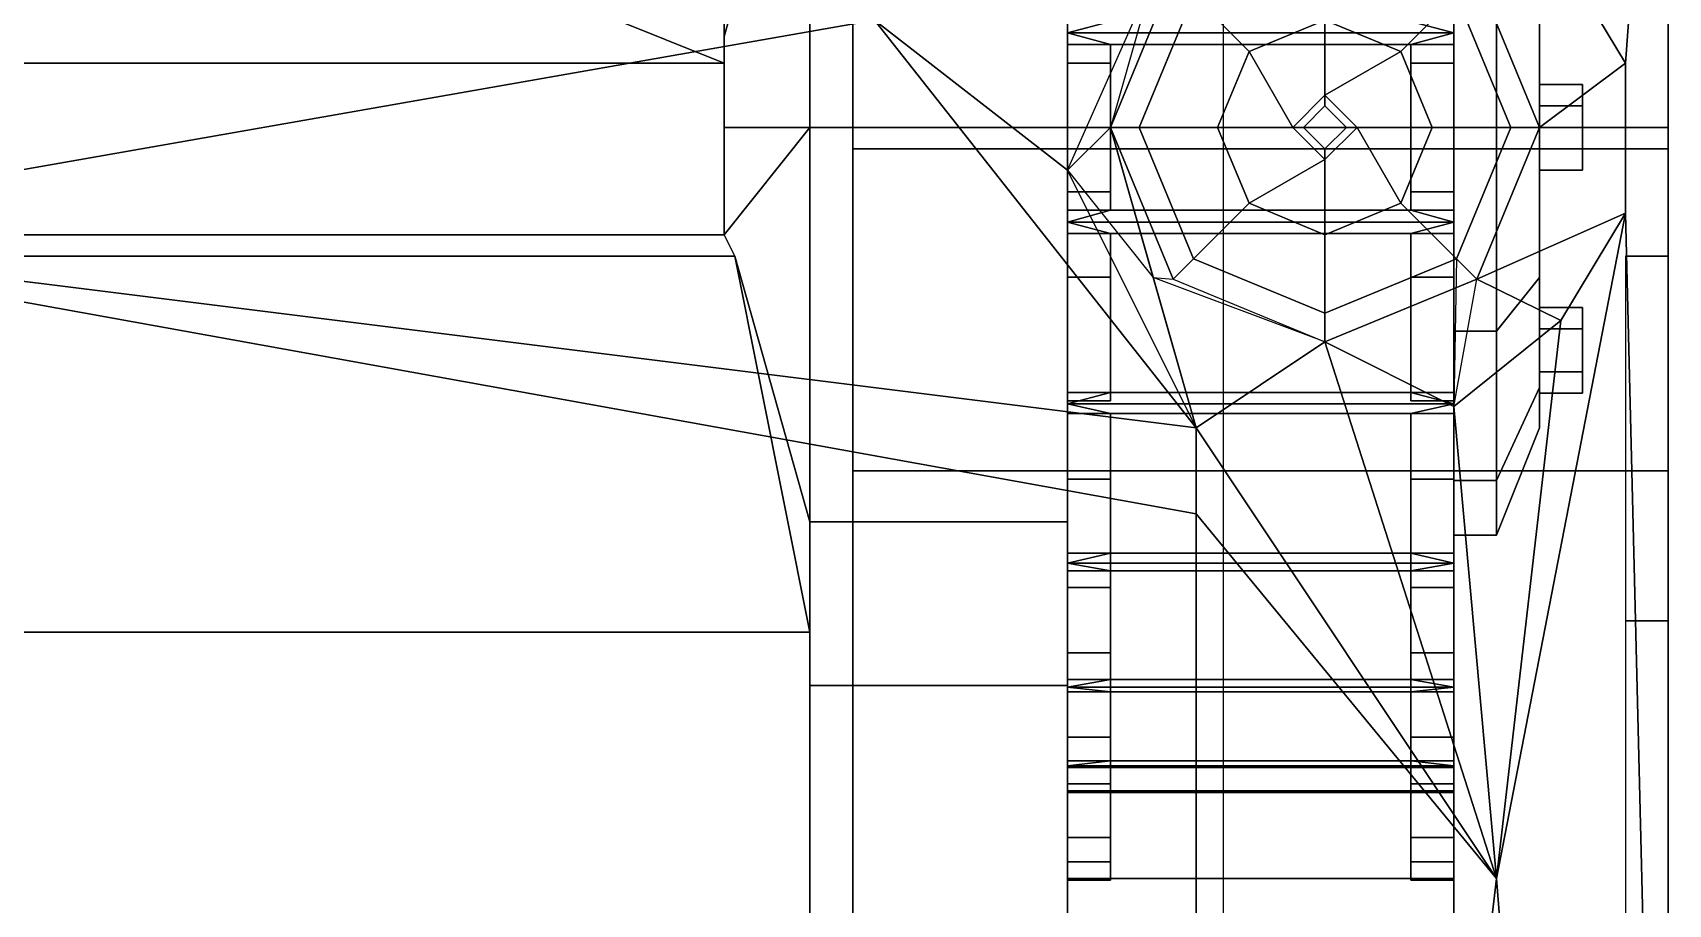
# Model space of a CAD drawing. Header units: millimetres. Extents: x -1.1 to 1.1, y -2.6 to 8.
# Drawn here: x 0.288 to 1.05, y 1.848 to 2.254 of the extents above; entities that cross this region are included whole.
import ezdxf

# ---------------------------------------------------------------- set-up
doc = ezdxf.new("R2010")
doc.units = ezdxf.units.MM
for name, color, linetype in [('_tmp', 4, 'Continuous'), ('fenders', 6, 'Continuous'), ('skirts', 6, 'Continuous'), ('suspension', 5, 'Continuous'), ('tracks', 3, 'Continuous'), ('wheels', 2, 'Continuous')]:
    doc.layers.add(name, color=color, linetype=linetype)

msp = doc.modelspace()

# ---------------------------------------------------------------- linework, layer by layer
for points in [[(0.65, 2.47, 0.47), (0.65, 2.39385, 0.28615), (0.61, 2.25243, 0.42757), (0.61, 2.27, 0.47)], [(0.65, 2.36183, 0.66711), (0.65, 2.44, 0.8), (0.65, 2.44, 0.97), (0.65, 2.21, 0.73)], [(0.65, 2.44, 0.97), (0.65, -2.36, 0.97), (0.65, 2.02615, 0.65385), (0.65, 2.21, 0.73)], [(0.65, 2.39385, 0.28615), (0.65, 2.21, 0.21), (0.61, 2.21, 0.41), (0.61, 2.25243, 0.42757)], [(0.65, 2.21, 0.21), (0.65, 2.39385, 0.28615), (0.77, 2.39385, 0.28615), (0.77, 2.21, 0.21)], [(0.65, 2.39385, 0.65385), (0.65, 2.21, 0.73), (0.77, 2.21, 0.73), (0.77, 2.39385, 0.65385)], [(-0.61, 2.24, 0.46), (0.18, 2.32824, 0.61), (0.39, 2.32824, 0.61), (0.61, 2.24, 0.46)], [(0.61, 2.26003, 0.49406), (0.61, 2.24, 0.46), (0.39, 2.32824, 0.61)], [(0.89, 2.26, 1.33), (0.89, 2.2966, 1.28), (0.82876, 2.27124, 1.28), (0.85464, 2.24536, 1.33)], [(0.92536, 2.24536, 1.33), (0.95124, 2.27124, 1.28), (0.89, 2.2966, 1.28), (0.89, 2.26, 1.33)], [(1, 2.29, 1.11), (0.96071, 2.28071, 1.23), (0.99, 2.21, 1.23), (1.03, 2.24, 1.11)], [(1, 2.29, 0.97), (1, 2.29, 1.11), (1.03, 2.24, 1.11), (1.03, 2.24, 0.97)], [(0.81, 2.28, 1.23), (0.68, 2.26, 1.31), (0.68, 2.26, 1.31), (0.77, 2.19, 1.21)], [(0.82876, 2.27124, 1.28), (0.81929, 2.28071, 1.23), (0.79, 2.21, 1.23), (0.8034, 2.21, 1.28)], [(0.81929, 2.28071, 1.23), (0.81, 2.28, 1.23), (0.81, 2.28, 1.23), (0.79, 2.21, 1.23)], [(0.9766, 2.21, 1.28), (0.99, 2.21, 1.23), (0.96071, 2.28071, 1.23), (0.95124, 2.27124, 1.28)], [(0.61, 2.25243, 0.42757), (0.61, 2.24, 0.46), (0.61, 2.26003, 0.49406), (0.61, 2.27, 0.47)], [(0.85464, 2.24536, 1.33), (0.82876, 2.27124, 1.28), (0.8034, 2.21, 1.28), (0.84, 2.21, 1.33)], [(0.94, 2.21, 1.33), (0.9766, 2.21, 1.28), (0.95124, 2.27124, 1.28), (0.92536, 2.24536, 1.33)], [(-0.68, 2.26, 1.31), (-0.11, 2.16, 1.47), (0.11, 2.16, 1.47), (0.68, 2.26, 1.31)], [(0.68, 2.26, 1.31), (0.11, 2.16, 1.47), (0.11, 2.16, 1.47), (0.83, 2.07, 1.35)], [(0.77, 2.19, 1.21), (0.68, 2.26, 1.31), (0.68, 2.26, 1.31), (0.83, 2.07, 1.35)], [(0.89, 2.22498, 1.34401), (0.89, 2.26, 1.33), (0.85464, 2.24536, 1.33), (0.87502, 2.21, 1.34401)], [(0.89, 2.22498, 1.34401), (0.92536, 2.24536, 1.33), (0.89, 2.26, 1.33), (0.89, 2.22498, 1.34401)], [(0.61, 2.21, 0.41), (0.61, 2.17993, 0.42246), (0.61, 2.24, 0.46), (0.61, 2.25243, 0.42757)], [(0.87502, 2.21, 1.34401), (0.85464, 2.24536, 1.33), (0.84, 2.21, 1.33), (0.87502, 2.21, 1.34401)], [(0.90498, 2.21, 1.34401), (0.94, 2.21, 1.33), (0.92536, 2.24536, 1.33), (0.89, 2.22498, 1.34401)], [(-0.61, 2.16, 0.41), (-0.61, 2.24, 0.46), (0.61, 2.24, 0.46), (0.61, 2.16, 0.41)], [(1.03, 2.24, 1.11), (0.99, 2.21, 1.23), (0.96071, 2.13929, 1.23), (1.03, 2.17, 1.11)], [(1.03, 2.24, 0.97), (1.03, 2.24, 1.11), (1.03, 2.17, 1.11), (1.03, 2.17, 0.97)], [(0.89, 2.22498, 1.34401), (0.87502, 2.21, 1.34401), (0.88, 2.21, 2.34), (0.89, 2.22, 2.34)], [(0.89, 2.22, 2.34), (0.88, 2.21, 2.34), (0.89, 2.2, 2.34), (0.9, 2.21, 2.34)], [(0.90498, 2.21, 1.34401), (0.89, 2.22498, 1.34401), (0.89, 2.22, 2.34), (0.9, 2.21, 2.34)], [(0.65, 2.21, 0.21), (0.61, 2.16, 0.41), (0.61, 2.17993, 0.42246), (0.61, 2.21, 0.41)], [(0.65, 2.21, 0.21), (0.65, 2.02615, 0.28615), (0.61497, 2.15, 0.41), (0.61, 2.16, 0.41)], [(0.65, 2.02615, 0.28615), (0.65, 2.21, 0.21), (0.77, 2.21, 0.21), (0.77, 2.02615, 0.28615)], [(0.65, 2.21, 0.73), (0.65, 2.02615, 0.65385), (0.77, 2.02615, 0.65385), (0.77, 2.21, 0.73)], [(0.79, 2.21, 1.23), (0.77, 2.19, 1.21), (0.77, 2.19, 1.21), (0.81, 2.14, 1.23)], [(0.8034, 2.21, 1.28), (0.79, 2.21, 1.23), (0.81929, 2.13929, 1.23), (0.82876, 2.14876, 1.28)], [(0.79, 2.21, 1.23), (0.79, 2.21, 1.23), (0.81, 2.14, 1.23), (0.81929, 2.13929, 1.23)], [(0.79, 2.21, 1.23), (0.79, 2.21, 1.23), (0.83, 2.07, 1.35), (0.81, 2.14, 1.23)], [(0.84, 2.21, 1.33), (0.8034, 2.21, 1.28), (0.82876, 2.14876, 1.28), (0.85464, 2.17464, 1.33)], [(0.87502, 2.21, 1.34401), (0.84, 2.21, 1.33), (0.85464, 2.17464, 1.33), (0.89, 2.19502, 1.34401)], [(0.87502, 2.21, 1.34401), (0.89, 2.19502, 1.34401), (0.89, 2.2, 2.34), (0.88, 2.21, 2.34)], [(0.89, 2.19502, 1.34401), (0.90498, 2.21, 1.34401), (0.9, 2.21, 2.34), (0.89, 2.2, 2.34)], [(0.89, 2.19502, 1.34401), (0.89, 2.16, 1.33), (0.92536, 2.17464, 1.33), (0.90498, 2.21, 1.34401)], [(0.90498, 2.21, 1.34401), (0.92536, 2.17464, 1.33), (0.94, 2.21, 1.33), (0.90498, 2.21, 1.34401)], [(0.92536, 2.17464, 1.33), (0.95124, 2.14876, 1.28), (0.9766, 2.21, 1.28), (0.94, 2.21, 1.33)], [(0.95124, 2.14876, 1.28), (0.96071, 2.13929, 1.23), (0.99, 2.21, 1.23), (0.9766, 2.21, 1.28)], [(0.89, 2.19502, 1.34401), (0.85464, 2.17464, 1.33), (0.89, 2.16, 1.33), (0.89, 2.19502, 1.34401)], [(0.85464, 2.17464, 1.33), (0.82876, 2.14876, 1.28), (0.89, 2.1234, 1.28), (0.89, 2.16, 1.33)], [(0.89, 2.16, 1.33), (0.89, 2.1234, 1.28), (0.95124, 2.14876, 1.28), (0.92536, 2.17464, 1.33)], [(1.03, 2.17, 1.11), (0.96071, 2.13929, 1.23), (0.96071, 2.13929, 1.23), (1, 2.12, 1.11)], [(1.03, 2.17, 0.97), (1.03, 2.17, 1.11), (1, 2.12, 1.11), (1, 2.12, 0.97)], [(-0.61497, 2.15, 0.41), (-0.61, 2.16, 0.41), (0.61, 2.16, 0.41), (0.61497, 2.15, 0.41)], [(0.11, 2.16, 1.47), (0.11, 0.68, 1.69), (0.83, 0.67, 1.6), (0.83, 2.03, 1.4)], [(0.83, 2.07, 1.35), (0.11, 2.16, 1.47), (0.11, 2.16, 1.47), (0.83, 2.03, 1.4)], [(-0.65, 1.97485, 0.41), (-0.61497, 2.15, 0.41), (0.61497, 2.15, 0.41), (0.65, 1.97485, 0.41)], [(0.61497, 2.15, 0.41), (0.61497, 2.15, 0.41), (0.65, 2.02615, 0.28615), (0.65, 1.97485, 0.41)], [(0.82876, 2.14876, 1.28), (0.81929, 2.13929, 1.23), (0.89, 2.11, 1.23), (0.89, 2.1234, 1.28)], [(0.89, 2.1234, 1.28), (0.89, 2.11, 1.23), (0.96071, 2.13929, 1.23), (0.95124, 2.14876, 1.28)], [(1, 2.12, 1.11), (0.96071, 2.13929, 1.23), (0.95124, 2.14876, 1.28), (0.95, 2.08, 1.11)], [(0.89, 2.11, 1.23), (0.81, 2.14, 1.23), (0.81, 2.14, 1.23), (0.83, 2.07, 1.35)], [(0.89, 2.11, 1.23), (0.95, 2.08, 1.11), (0.95, 2.08, 1.11), (0.96071, 2.13929, 1.23)], [(1, 2.12, 0.97), (1, 2.12, 1.11), (0.95, 2.08, 1.11), (0.95, 2.08, 0.97)], [(0.97, 1.86, 1.11), (0.89, 2.11, 1.23), (0.89, 2.11, 1.23), (0.83, 2.07, 1.35)], [(0.97, 1.86, 1.11), (0.95, 2.08, 1.11), (0.95, 2.08, 1.11), (0.89, 2.11, 1.23)], [(0.95, 2.08, 0.97), (0.95, 2.08, 1.11), (0.97, 1.86, 1.11), (0.97, 1.86, 0.97)], [(0.83, 2.07, 1.35), (0.83, 2.03, 1.4), (0.83, 2.03, 1.4), (0.97, 1.86, 1.11)], [(0.83, 2.03, 1.4), (0.83, 0.67, 1.6), (0.97, 1.86, 1.11), (0.83, 2.03, 1.4)], [(0.65, 1.95, 0.47), (0.65, 2.02615, 0.28615), (0.77, 2.02615, 0.28615), (0.77, 1.95, 0.47)], [(0.65, 2.02615, 0.65385), (0.65, 1.95, 0.47), (0.77, 1.95, 0.47), (0.77, 2.02615, 0.65385)], [(0.65, -2.36, 0.97), (0.65, -2.36, 0.97), (0.65, 1.95, 0.47), (0.65, 2.02615, 0.65385)], [(-0.65, -2.27, 0.41), (-0.65, 1.97485, 0.41), (0.65, 1.97485, 0.41), (0.65, -2.27, 0.41)], [(0.65, -2.27, 0.41), (0.65, 1.97485, 0.41), (0.65, 1.95, 0.47), (0.65, -2.36, 0.97)], [(0.97, 1.86, 1.11), (0.83, 0.67, 1.6), (1.04, 0.97, 1.11), (0.97, 1.86, 1.11)], [(0.97, 1.86, 0.97), (0.97, 1.86, 1.11), (1.04, 0.97, 1.11), (1.04, 0.97, 0.97)]]:
    msp.add_3dface(points)
at = {"layer": '_tmp'}
msp.add_xline((0.84273, 0.65, 1.65485), (0, 1), dxfattribs=at)
at = {"layer": 'fenders'}
for points in [[(1.05, 2.51, 0.97), (1.05, 2.51, 0.97), (1, 2.29, 0.97), (1.03, 2.24, 0.97)], [(1.05, 1.36, 0.97), (1.05, 2.51, 0.97), (1.03, 2.24, 0.97), (1.03, 2.17, 0.97)], [(1.05, 1.36, 0.93), (1.05, 2.48, 0.93), (1.05, 2.51, 0.97), (1.05, 1.36, 0.97)], [(1.05, 1.36, 0.97), (1.03, 2.17, 0.97), (0.97, 1.86, 0.97), (1.00933, 1.36, 0.97)], [(1.03, 2.17, 0.97), (1.03, 2.17, 0.97), (1, 2.12, 0.97), (0.97, 1.86, 0.97)], [(1, 2.12, 0.97), (1, 2.12, 0.97), (0.95, 2.08, 0.97), (0.97, 1.86, 0.97)]]:
    msp.add_3dface(points, dxfattribs=at)
at = {"layer": 'skirts'}
for points in [[(1.05, 2.15, 0.18), (1.03, 2.15, 0.18), (1.03, 2.15, 0.21), (1.05, 2.15, 0.21)], [(1.05, 2.15, 0.21), (1.03, 2.15, 0.21), (1.03, 1.98, 0.43), (1.05, 1.98, 0.43)], [(1.05, 2.15, 0.18), (1.05, 1.98, 0.43), (1.05, 1.83, 0.3), (1.05, 1.86, 0.15)], [(1.05, 2.15, 0.21), (1.05, 1.98, 0.43), (1.05, 1.98, 0.43), (1.05, 2.15, 0.18)], [(1.05, 1.98, 0.43), (1.03, 1.98, 0.43), (1.03, 1.83, 0.43), (1.05, 1.83, 0.43)], [(1.05, 1.83, 0.3), (1.05, 1.98, 0.43), (1.05, 1.83, 0.43), (1.05, 1.83, 0.3)], [(1.05, 1.86, 0.15), (1.05, 1.83, 0.3), (1.05, 1.38, 0.3), (1.05, 1.39, 0.15)]]:
    msp.add_3dface(points, dxfattribs=at)
at = {"layer": 'suspension'}
for points in [[(0.95, 1.79263, 0.35263), (0.95, 1.86, 0.19), (0.77, 1.86, 0.19), (0.77, 1.79263, 0.35263)], [(0.95, 1.86, 0.19), (0.95, 1.86, 0.13), (0.77, 1.86, 0.13), (0.77, 1.86, 0.19)], [(0.77, 1.86, 0.19), (0.77, 1.86, 0.13), (0.77, 1.65414, 0.13), (0.77, 1.6795, 0.1405)], [(0.77, 1.79263, 0.35263), (0.77, 1.86, 0.19), (0.77, 1.6795, 0.1405), (0.77, 1.7, 0.19)], [(0.95, 1.86, 0.13), (0.95, 1.86, 0.19), (0.95, 1.6795, 0.1405), (0.95, 1.65414, 0.13)], [(0.95, 1.7, 0.19), (0.95, 1.6795, 0.1405), (0.95, 1.86, 0.19), (0.95, 1.79263, 0.35263)]]:
    msp.add_3dface(points, dxfattribs=at)
at = {"layer": 'tracks'}
for points in [[(0.67, 2.21, 0.8), (0.67, 2.21, 0.84), (0.67, 2.35, 0.82), (0.67, 2.34, 0.78)], [(0.67, 2.35, 0.82), (0.67, 2.21, 0.84), (1.05, 2.21, 0.84), (1.05, 2.35, 0.82)], [(0.67, 2.35, 0.12), (0.67, 2.21, 0.03), (0.67, 2.2, 0.07), (0.67, 2.34, 0.16)], [(1.05, 2.35, 0.12), (1.05, 2.21, 0.03), (0.67, 2.21, 0.03), (0.67, 2.35, 0.12)], [(1.05, 2.35, 0.82), (1.05, 2.21, 0.84), (1.05, 2.21, 0.8), (1.05, 2.34, 0.78)], [(1.05, 2.2, 0.07), (1.05, 2.21, 0.03), (1.05, 2.35, 0.12), (1.05, 2.34, 0.16)], [(1.05, 2.34, 0.78), (1.05, 2.21, 0.8), (0.67, 2.21, 0.8), (0.67, 2.34, 0.78)], [(0.67, 2.34, 0.16), (0.67, 2.2, 0.07), (1.05, 2.2, 0.07), (1.05, 2.34, 0.16)], [(0.67, 2.21, 0.84), (0.67, 1.25, 0.86), (1.05, 1.25, 0.86), (1.05, 2.21, 0.84)], [(0.67, 1.25, 0.82), (0.67, 1.25, 0.86), (0.67, 2.21, 0.84), (0.67, 2.21, 0.8)], [(1.05, 2.21, 0.8), (1.05, 1.25, 0.82), (0.67, 1.25, 0.82), (0.67, 2.21, 0.8)], [(0.67, 2.21, 0.03), (0.67, 2.05, -0.03), (0.67, 2.05), (0.67, 2.2, 0.07)], [(1.05, 2.21, 0.03), (1.05, 2.05, -0.03), (0.67, 2.05, -0.03), (0.67, 2.21, 0.03)], [(1.05, 2.21, 0.84), (1.05, 1.25, 0.86), (1.05, 1.25, 0.82), (1.05, 2.21, 0.8)], [(1.05, 2.05), (1.05, 2.05, -0.03), (1.05, 2.21, 0.03), (1.05, 2.2, 0.07)], [(0.67, 2.2, 0.07), (0.67, 2.05), (1.05, 2.05), (1.05, 2.2, 0.07)], [(0.67, 2.05, -0.03), (0.67, -1.72, -0.03), (0.67, -1.71), (0.67, 2.05)], [(0.67, 2.05), (0.67, -1.71), (1.05, -1.71), (1.05, 2.05)], [(1.05, -1.71), (1.05, -1.72, -0.03), (1.05, 2.05, -0.03), (1.05, 2.05)]]:
    msp.add_3dface(points, dxfattribs=at)
at = {"layer": 'wheels'}
for points in [[(0.77, 2.25412, 0.77684), (0.77, 2.33878, 0.75199), (0.77, 2.41301, 0.23572), (0.77, 2.33878, 0.18801)], [(0.95, 2.33878, 0.18801), (0.95, 2.41301, 0.23572), (0.95, 2.305, 0.30546), (0.95, 2.21, 0.28)], [(0.77, 2.16588, 0.77684), (0.77, 2.25412, 0.77684), (0.77, 2.33878, 0.18801), (0.77, 2.25412, 0.16316)], [(0.95, 2.25412, 0.16316), (0.95, 2.33878, 0.18801), (0.95, 2.21, 0.28)], [(0.95, 2.21, 0.28), (0.95, 2.305, 0.30546), (0.97, 2.305, 0.30546), (0.97, 2.21, 0.28)], [(0.95, 2.25412, 0.77684), (0.95, 2.16588, 0.77684), (0.95, 2.21, 0.66), (0.95, 2.305, 0.63454)], [(0.95, 2.305, 0.63454), (0.95, 2.21, 0.66), (0.97, 2.21, 0.66), (0.97, 2.305, 0.63454)], [(0.97, 2.21, 0.28), (0.97, 2.305, 0.30546), (0.99, 2.28, 0.34876), (0.99, 2.21, 0.33)], [(0.97, 2.305, 0.63454), (0.97, 2.21, 0.66), (0.99, 2.21, 0.61), (0.99, 2.28, 0.59124)], [(0.99, 2.23, 0.35), (0.99, 2.23, 0.35), (0.99, 2.28, 0.34876), (0.99, 2.30392, 0.39268)], [(0.99, 2.22, 0.36732), (0.99, 2.23, 0.35), (0.99, 2.30392, 0.39268), (0.99, 2.29392, 0.41)], [(0.99, 2.29392, 0.53), (0.99, 2.30392, 0.54732), (0.99, 2.23, 0.59), (0.99, 2.22, 0.57268)], [(0.99, 2.30392, 0.54732), (0.99, 2.30392, 0.54732), (0.99, 2.28, 0.59124), (0.99, 2.23, 0.59)], [(0.99, 2.22, 0.36732), (0.99, 2.29392, 0.41), (0.99, 2.11608, 0.51268), (0.99, 2.11608, 0.42732)], [(0.99, 2.29392, 0.41), (0.99, 2.29392, 0.53), (0.99, 2.22, 0.57268), (0.99, 2.11608, 0.51268)], [(0.99, 2.28, 0.34876), (0.99, 2.28, 0.34876), (0.99, 2.23, 0.35), (0.99, 2.22, 0.33268)], [(0.99, 2.28, 0.59124), (0.99, 2.28, 0.59124), (0.99, 2.22, 0.60732), (0.99, 2.23, 0.59)], [(0.77, 2.25412, 0.16316), (0.77, 2.25938, 0.1647), (0.79, 2.25938, 0.1647), (0.77, 2.25412, 0.16316)], [(0.77, 2.25412, 0.16316), (0.79, 2.25938, 0.1647), (0.93, 2.25938, 0.1647), (0.95, 2.25412, 0.16316)], [(0.95, 2.25412, 0.16316), (0.93, 2.25938, 0.1647), (0.95, 2.25938, 0.1647), (0.95, 2.25412, 0.16316)], [(0.77, 2.08122, 0.75199), (0.77, 2.16588, 0.77684), (0.77, 2.25412, 0.16316), (0.77, 2.16588, 0.16316)], [(0.77, 2.24863, 0.16316), (0.77, 2.25412, 0.16316), (0.77, 2.25412, 0.16316), (0.79, 2.24863, 0.16316)], [(0.79, 2.24863, 0.16316), (0.77, 2.25412, 0.16316), (0.95, 2.25412, 0.16316), (0.93, 2.24863, 0.16316)], [(0.77, 2.25412, 0.77684), (0.77, 2.24863, 0.77684), (0.79, 2.24863, 0.77684), (0.77, 2.25412, 0.77684)], [(0.77, 2.25412, 0.77684), (0.79, 2.24863, 0.77684), (0.93, 2.24863, 0.77684), (0.95, 2.25412, 0.77684)], [(0.77, 2.24863, 0.16316), (0.77, 2.24, 0.12), (0.77, 2.18, 0.12), (0.77, 2.17137, 0.16316)], [(0.77, 2.24, 0.12), (0.77, 2.24863, 0.16316), (0.79, 2.24863, 0.16316), (0.79, 2.24, 0.12)], [(0.77, 2.17137, 0.77684), (0.77, 2.18, 0.82), (0.77, 2.24, 0.82), (0.77, 2.24863, 0.77684)], [(0.77, 2.24863, 0.77684), (0.77, 2.24, 0.82), (0.79, 2.24, 0.82), (0.79, 2.24863, 0.77684)], [(0.79, 2.17137, 0.16316), (0.79, 2.24863, 0.16316), (0.93, 2.24863, 0.16316), (0.93, 2.17137, 0.16316)], [(0.79, 2.24, 0.12), (0.79, 2.24863, 0.16316), (0.79, 2.17137, 0.16316), (0.79, 2.18, 0.12)], [(0.79, 2.18, 0.82), (0.79, 2.17137, 0.77684), (0.79, 2.24863, 0.77684), (0.79, 2.24, 0.82)], [(0.79, 2.24863, 0.77684), (0.79, 2.17137, 0.77684), (0.93, 2.17137, 0.77684), (0.93, 2.24863, 0.77684)], [(0.93, 2.24863, 0.16316), (0.95, 2.25412, 0.16316), (0.95, 2.25412, 0.16316), (0.95, 2.24863, 0.16316)], [(0.95, 2.25412, 0.77684), (0.93, 2.24863, 0.77684), (0.95, 2.24863, 0.77684), (0.95, 2.25412, 0.77684)], [(0.93, 2.24, 0.12), (0.93, 2.24863, 0.16316), (0.95, 2.24863, 0.16316), (0.95, 2.24, 0.12)], [(0.93, 2.24863, 0.16316), (0.93, 2.24, 0.12), (0.93, 2.18, 0.12), (0.93, 2.17137, 0.16316)], [(0.93, 2.17137, 0.77684), (0.93, 2.18, 0.82), (0.93, 2.24, 0.82), (0.93, 2.24863, 0.77684)], [(0.93, 2.24863, 0.77684), (0.93, 2.24, 0.82), (0.95, 2.24, 0.82), (0.95, 2.24863, 0.77684)], [(0.95, 2.16588, 0.16316), (0.95, 2.25412, 0.16316), (0.95, 2.21, 0.28), (0.95, 2.115, 0.30546)], [(0.95, 2.24, 0.12), (0.95, 2.24863, 0.16316), (0.95, 2.17137, 0.16316), (0.95, 2.18, 0.12)], [(0.95, 2.18, 0.82), (0.95, 2.17137, 0.77684), (0.95, 2.24863, 0.77684), (0.95, 2.24, 0.82)], [(0.77, 2.18, 0.12), (0.77, 2.24, 0.12), (0.79, 2.24, 0.12), (0.79, 2.18, 0.12)], [(0.77, 2.24, 0.82), (0.77, 2.18, 0.82), (0.79, 2.18, 0.82), (0.79, 2.24, 0.82)], [(0.93, 2.18, 0.12), (0.93, 2.24, 0.12), (0.95, 2.24, 0.12), (0.95, 2.18, 0.12)], [(0.93, 2.24, 0.82), (0.93, 2.18, 0.82), (0.95, 2.18, 0.82), (0.95, 2.24, 0.82)], [(0.99, 2.22, 0.33268), (0.99, 2.23, 0.35), (1.01, 2.23, 0.35), (1.01, 2.22, 0.33268)], [(0.99, 2.23, 0.35), (0.99, 2.22, 0.36732), (1.01, 2.22, 0.36732), (1.01, 2.23, 0.35)], [(0.99, 2.22, 0.57268), (0.99, 2.23, 0.59), (1.01, 2.23, 0.59), (1.01, 2.22, 0.57268)], [(0.99, 2.23, 0.59), (0.99, 2.22, 0.60732), (1.01, 2.22, 0.60732), (1.01, 2.23, 0.59)], [(1.01, 2.2, 0.33268), (1.01, 2.22, 0.33268), (1.01, 2.23, 0.35), (1.01, 2.19, 0.35)], [(1.01, 2.19, 0.35), (1.01, 2.23, 0.35), (1.01, 2.22, 0.36732), (1.01, 2.2, 0.36732)], [(1.01, 2.23, 0.59), (1.01, 2.19, 0.59), (1.01, 2.2, 0.57268), (1.01, 2.22, 0.57268)], [(1.01, 2.22, 0.60732), (1.01, 2.2, 0.60732), (1.01, 2.19, 0.59), (1.01, 2.23, 0.59)], [(0.99, 2.2, 0.36732), (0.99, 2.22, 0.36732), (0.99, 2.11608, 0.42732), (0.99, 2.12608, 0.41)], [(0.99, 2.2, 0.33268), (0.99, 2.22, 0.33268), (1.01, 2.22, 0.33268), (1.01, 2.2, 0.33268)], [(0.99, 2.22, 0.36732), (0.99, 2.2, 0.36732), (1.01, 2.2, 0.36732), (1.01, 2.22, 0.36732)], [(0.99, 2.21, 0.33), (0.99, 2.21, 0.33), (0.99, 2.22, 0.33268), (0.99, 2.2, 0.33268)], [(0.99, 2.12608, 0.53), (0.99, 2.11608, 0.51268), (0.99, 2.22, 0.57268), (0.99, 2.2, 0.57268)], [(0.99, 2.21, 0.61), (0.99, 2.21, 0.61), (0.99, 2.2, 0.60732), (0.99, 2.22, 0.60732)], [(0.99, 2.2, 0.57268), (0.99, 2.22, 0.57268), (1.01, 2.22, 0.57268), (1.01, 2.2, 0.57268)], [(0.99, 2.22, 0.60732), (0.99, 2.2, 0.60732), (1.01, 2.2, 0.60732), (1.01, 2.22, 0.60732)], [(0.95, 2.115, 0.30546), (0.95, 2.21, 0.28), (0.97, 2.21, 0.28), (0.97, 2.115, 0.30546)], [(0.95, 2.08122, 0.75199), (0.95, 2.00699, 0.70428), (0.95, 2.115, 0.63454), (0.95, 2.21, 0.66)], [(0.95, 2.16588, 0.77684), (0.95, 2.08122, 0.75199), (0.95, 2.21, 0.66)], [(0.95, 2.21, 0.66), (0.95, 2.115, 0.63454), (0.97, 2.115, 0.63454), (0.97, 2.21, 0.66)], [(0.97, 2.115, 0.30546), (0.97, 2.21, 0.28), (0.99, 2.21, 0.33), (0.99, 2.14, 0.34876)], [(0.97, 2.21, 0.66), (0.97, 2.115, 0.63454), (0.99, 2.14, 0.59124), (0.99, 2.21, 0.61)], [(0.99, 2.14, 0.34876), (0.99, 2.14, 0.34876), (0.99, 2.2, 0.33268), (0.99, 2.19, 0.35)], [(0.99, 2.12608, 0.41), (0.99, 2.11608, 0.39268), (0.99, 2.19, 0.35), (0.99, 2.2, 0.36732)], [(0.99, 2.19, 0.35), (0.99, 2.2, 0.33268), (1.01, 2.2, 0.33268), (1.01, 2.19, 0.35)], [(0.99, 2.2, 0.36732), (0.99, 2.19, 0.35), (1.01, 2.19, 0.35), (1.01, 2.2, 0.36732)], [(0.99, 2.14, 0.59124), (0.99, 2.14, 0.59124), (0.99, 2.19, 0.59), (0.99, 2.2, 0.60732)], [(0.99, 2.2, 0.57268), (0.99, 2.19, 0.59), (0.99, 2.11608, 0.54732), (0.99, 2.12608, 0.53)], [(0.99, 2.19, 0.59), (0.99, 2.2, 0.57268), (1.01, 2.2, 0.57268), (1.01, 2.19, 0.59)], [(0.99, 2.2, 0.60732), (0.99, 2.19, 0.59), (1.01, 2.19, 0.59), (1.01, 2.2, 0.60732)], [(0.99, 2.11608, 0.39268), (0.99, 2.11608, 0.39268), (0.99, 2.14, 0.34876), (0.99, 2.19, 0.35)], [(0.99, 2.19, 0.59), (0.99, 2.19, 0.59), (0.99, 2.14, 0.59124), (0.99, 2.11608, 0.54732)], [(0.77, 2.17137, 0.16316), (0.77, 2.18, 0.12), (0.79, 2.18, 0.12), (0.79, 2.17137, 0.16316)], [(0.77, 2.18, 0.82), (0.77, 2.17137, 0.77684), (0.79, 2.17137, 0.77684), (0.79, 2.18, 0.82)], [(0.93, 2.17137, 0.16316), (0.93, 2.18, 0.12), (0.95, 2.18, 0.12), (0.95, 2.17137, 0.16316)], [(0.93, 2.18, 0.82), (0.93, 2.17137, 0.77684), (0.95, 2.17137, 0.77684), (0.95, 2.18, 0.82)], [(0.77, 2.16588, 0.16316), (0.79, 2.17137, 0.16316), (0.93, 2.17137, 0.16316), (0.95, 2.16588, 0.16316)], [(0.77, 2.16588, 0.16316), (0.77, 2.17137, 0.16316), (0.79, 2.17137, 0.16316), (0.77, 2.16588, 0.16316)], [(0.79, 2.17137, 0.77684), (0.77, 2.16588, 0.77684), (0.95, 2.16588, 0.77684), (0.93, 2.17137, 0.77684)], [(0.77, 2.17137, 0.77684), (0.77, 2.16588, 0.77684), (0.77, 2.16588, 0.77684), (0.79, 2.17137, 0.77684)], [(0.77, 2.00699, 0.70428), (0.77, 2.08122, 0.75199), (0.77, 2.16588, 0.16316), (0.77, 2.08122, 0.18801)], [(0.79, 2.16062, 0.1647), (0.77, 2.16588, 0.16316), (0.95, 2.16588, 0.16316), (0.93, 2.16062, 0.1647)], [(0.77, 2.16062, 0.1647), (0.77, 2.16588, 0.16316), (0.77, 2.16588, 0.16316), (0.79, 2.16062, 0.1647)], [(0.77, 2.16588, 0.77684), (0.77, 2.16062, 0.7753), (0.79, 2.16062, 0.7753), (0.77, 2.16588, 0.77684)], [(0.77, 2.16588, 0.77684), (0.79, 2.16062, 0.7753), (0.93, 2.16062, 0.7753), (0.95, 2.16588, 0.77684)], [(0.95, 2.16588, 0.16316), (0.93, 2.17137, 0.16316), (0.95, 2.17137, 0.16316), (0.95, 2.16588, 0.16316)], [(0.93, 2.17137, 0.77684), (0.95, 2.16588, 0.77684), (0.95, 2.16588, 0.77684), (0.95, 2.17137, 0.77684)], [(0.93, 2.16062, 0.1647), (0.95, 2.16588, 0.16316), (0.95, 2.16588, 0.16316), (0.95, 2.16062, 0.1647)], [(0.95, 2.16588, 0.77684), (0.93, 2.16062, 0.7753), (0.95, 2.16062, 0.7753), (0.95, 2.16588, 0.77684)], [(0.95, 2.08122, 0.18801), (0.95, 2.16588, 0.16316), (0.95, 2.115, 0.30546)], [(0.77, 2.16062, 0.1647), (0.77, 2.14018, 0.12573), (0.77, 2.08261, 0.14263), (0.77, 2.08649, 0.18647)], [(0.77, 2.14018, 0.12573), (0.77, 2.16062, 0.1647), (0.79, 2.16062, 0.1647), (0.79, 2.14018, 0.12573)], [(0.77, 2.08649, 0.75353), (0.77, 2.08261, 0.79737), (0.77, 2.14018, 0.81427), (0.77, 2.16062, 0.7753)], [(0.77, 2.16062, 0.7753), (0.77, 2.14018, 0.81427), (0.79, 2.14018, 0.81427), (0.79, 2.16062, 0.7753)], [(0.79, 2.14018, 0.12573), (0.79, 2.16062, 0.1647), (0.79, 2.08649, 0.18647), (0.79, 2.08261, 0.14263)], [(0.79, 2.08649, 0.18647), (0.79, 2.16062, 0.1647), (0.93, 2.16062, 0.1647), (0.93, 2.08649, 0.18647)], [(0.79, 2.08261, 0.79737), (0.79, 2.08649, 0.75353), (0.79, 2.16062, 0.7753), (0.79, 2.14018, 0.81427)], [(0.79, 2.16062, 0.7753), (0.79, 2.08649, 0.75353), (0.93, 2.08649, 0.75353), (0.93, 2.16062, 0.7753)], [(0.93, 2.16062, 0.1647), (0.93, 2.14018, 0.12573), (0.93, 2.08261, 0.14263), (0.93, 2.08649, 0.18647)], [(0.93, 2.14018, 0.12573), (0.93, 2.16062, 0.1647), (0.95, 2.16062, 0.1647), (0.95, 2.14018, 0.12573)], [(0.93, 2.08649, 0.75353), (0.93, 2.08261, 0.79737), (0.93, 2.14018, 0.81427), (0.93, 2.16062, 0.7753)], [(0.93, 2.16062, 0.7753), (0.93, 2.14018, 0.81427), (0.95, 2.14018, 0.81427), (0.95, 2.16062, 0.7753)], [(0.95, 2.14018, 0.12573), (0.95, 2.16062, 0.1647), (0.95, 2.08649, 0.18647), (0.95, 2.08261, 0.14263)], [(0.95, 2.08261, 0.79737), (0.95, 2.08649, 0.75353), (0.95, 2.16062, 0.7753), (0.95, 2.14018, 0.81427)], [(0.77, 2.08261, 0.14263), (0.77, 2.14018, 0.12573), (0.79, 2.14018, 0.12573), (0.79, 2.08261, 0.14263)], [(0.77, 2.14018, 0.81427), (0.77, 2.08261, 0.79737), (0.79, 2.08261, 0.79737), (0.79, 2.14018, 0.81427)], [(0.93, 2.08261, 0.14263), (0.93, 2.14018, 0.12573), (0.95, 2.14018, 0.12573), (0.95, 2.08261, 0.14263)], [(0.93, 2.14018, 0.81427), (0.93, 2.08261, 0.79737), (0.95, 2.08261, 0.79737), (0.95, 2.14018, 0.81427)], [(0.97, 2.04546, 0.375), (0.97, 2.115, 0.30546), (0.99, 2.14, 0.34876), (0.99, 2.08876, 0.4)], [(0.97, 2.115, 0.63454), (0.97, 2.04546, 0.565), (0.99, 2.08876, 0.54), (0.99, 2.14, 0.59124)], [(0.99, 2.14, 0.34876), (0.99, 2.14, 0.34876), (0.99, 2.11608, 0.39268), (0.99, 2.09608, 0.39268)], [(0.99, 2.14, 0.59124), (0.99, 2.14, 0.59124), (0.99, 2.09608, 0.54732), (0.99, 2.11608, 0.54732)], [(0.99, 2.11608, 0.39268), (0.99, 2.12608, 0.41), (1.01, 2.12608, 0.41), (1.01, 2.11608, 0.39268)], [(0.99, 2.12608, 0.41), (0.99, 2.11608, 0.42732), (1.01, 2.11608, 0.42732), (1.01, 2.12608, 0.41)], [(0.99, 2.11608, 0.51268), (0.99, 2.12608, 0.53), (1.01, 2.12608, 0.53), (1.01, 2.11608, 0.51268)], [(0.99, 2.12608, 0.53), (0.99, 2.11608, 0.54732), (1.01, 2.11608, 0.54732), (1.01, 2.12608, 0.53)], [(1.01, 2.09608, 0.42732), (1.01, 2.11608, 0.39268), (1.01, 2.12608, 0.41), (1.01, 2.11608, 0.42732)], [(1.01, 2.11608, 0.54732), (1.01, 2.09608, 0.51268), (1.01, 2.11608, 0.51268), (1.01, 2.12608, 0.53)], [(0.95, 2.00699, 0.23572), (0.95, 2.08122, 0.18801), (0.95, 2.115, 0.30546)], [(0.95, 1.94921, 0.3024), (0.95, 2.00699, 0.23572), (0.95, 2.115, 0.30546), (0.95, 2.04546, 0.375)], [(0.95, 2.04546, 0.375), (0.95, 2.115, 0.30546), (0.97, 2.115, 0.30546), (0.97, 2.04546, 0.375)], [(0.95, 2.00699, 0.70428), (0.95, 1.94921, 0.6376), (0.95, 2.04546, 0.565), (0.95, 2.115, 0.63454)], [(0.95, 2.115, 0.63454), (0.95, 2.04546, 0.565), (0.97, 2.04546, 0.565), (0.97, 2.115, 0.63454)], [(0.99, 2.11608, 0.51268), (0.99, 2.09608, 0.51268), (0.99, 2.09608, 0.42732), (0.99, 2.11608, 0.42732)], [(0.99, 2.09608, 0.39268), (0.99, 2.11608, 0.39268), (1.01, 2.11608, 0.39268), (1.01, 2.09608, 0.39268)], [(0.99, 2.11608, 0.42732), (0.99, 2.09608, 0.42732), (1.01, 2.09608, 0.42732), (1.01, 2.11608, 0.42732)], [(0.99, 2.11608, 0.54732), (0.99, 2.09608, 0.54732), (1.01, 2.09608, 0.54732), (1.01, 2.11608, 0.54732)], [(0.99, 2.09608, 0.51268), (0.99, 2.11608, 0.51268), (1.01, 2.11608, 0.51268), (1.01, 2.09608, 0.51268)], [(1.01, 2.08608, 0.41), (1.01, 2.09608, 0.39268), (1.01, 2.11608, 0.39268), (1.01, 2.09608, 0.42732)], [(1.01, 2.09608, 0.54732), (1.01, 2.08608, 0.53), (1.01, 2.09608, 0.51268), (1.01, 2.11608, 0.54732)], [(0.97, 2.04546, 0.565), (0.97, 2.02, 0.47), (0.99, 2.07, 0.47), (0.99, 2.08876, 0.54)], [(0.97, 2.02, 0.47), (0.97, 2.04546, 0.375), (0.99, 2.08876, 0.4), (0.99, 2.07, 0.47)], [(0.99, 2.07, 0.47), (0.99, 2.07, 0.47), (0.99, 2.09608, 0.51268), (0.99, 2.08608, 0.53)], [(0.99, 2.09608, 0.51268), (0.99, 2.09608, 0.51268), (0.99, 2.07, 0.47), (0.99, 2.09608, 0.42732)], [(0.99, 2.07, 0.47), (0.99, 2.07, 0.47), (0.99, 2.08608, 0.41), (0.99, 2.09608, 0.42732)], [(0.99, 2.09608, 0.42732), (0.99, 2.08608, 0.41), (1.01, 2.08608, 0.41), (1.01, 2.09608, 0.42732)], [(0.99, 2.08608, 0.41), (0.99, 2.09608, 0.39268), (1.01, 2.09608, 0.39268), (1.01, 2.08608, 0.41)], [(0.99, 2.08876, 0.4), (0.99, 2.08876, 0.4), (0.99, 2.09608, 0.39268), (0.99, 2.08608, 0.41)], [(0.99, 2.09608, 0.54732), (0.99, 2.08608, 0.53), (1.01, 2.08608, 0.53), (1.01, 2.09608, 0.54732)], [(0.99, 2.08608, 0.53), (0.99, 2.09608, 0.51268), (1.01, 2.09608, 0.51268), (1.01, 2.08608, 0.53)], [(0.99, 2.08876, 0.54), (0.99, 2.08876, 0.54), (0.99, 2.08608, 0.53), (0.99, 2.09608, 0.54732)], [(0.77, 2.08649, 0.18647), (0.77, 2.08261, 0.14263), (0.79, 2.08261, 0.14263), (0.79, 2.08649, 0.18647)], [(0.77, 2.08122, 0.18801), (0.77, 2.08649, 0.18647), (0.79, 2.08649, 0.18647), (0.77, 2.08122, 0.18801)], [(0.77, 2.08122, 0.18801), (0.79, 2.08649, 0.18647), (0.93, 2.08649, 0.18647), (0.95, 2.08122, 0.18801)], [(0.77, 2.08261, 0.79737), (0.77, 2.08649, 0.75353), (0.79, 2.08649, 0.75353), (0.79, 2.08261, 0.79737)], [(0.79, 2.08649, 0.75353), (0.77, 2.08122, 0.75199), (0.95, 2.08122, 0.75199), (0.93, 2.08649, 0.75353)], [(0.77, 2.08649, 0.75353), (0.77, 2.08122, 0.75199), (0.77, 2.08122, 0.75199), (0.79, 2.08649, 0.75353)], [(0.77, 1.94921, 0.6376), (0.77, 2.00699, 0.70428), (0.77, 2.08122, 0.18801), (0.77, 2.00699, 0.23572)], [(0.79, 2.07661, 0.19098), (0.77, 2.08122, 0.18801), (0.95, 2.08122, 0.18801), (0.93, 2.07661, 0.19098)], [(0.77, 2.07661, 0.19098), (0.77, 2.08122, 0.18801), (0.77, 2.08122, 0.18801), (0.79, 2.07661, 0.19098)], [(0.77, 2.08122, 0.75199), (0.77, 2.07661, 0.74902), (0.79, 2.07661, 0.74902), (0.77, 2.08122, 0.75199)], [(0.77, 2.08122, 0.75199), (0.79, 2.07661, 0.74902), (0.93, 2.07661, 0.74902), (0.95, 2.08122, 0.75199)], [(0.93, 2.08649, 0.18647), (0.93, 2.08261, 0.14263), (0.95, 2.08261, 0.14263), (0.95, 2.08649, 0.18647)], [(0.95, 2.08122, 0.18801), (0.93, 2.08649, 0.18647), (0.95, 2.08649, 0.18647), (0.95, 2.08122, 0.18801)], [(0.93, 2.08261, 0.79737), (0.93, 2.08649, 0.75353), (0.95, 2.08649, 0.75353), (0.95, 2.08261, 0.79737)], [(0.93, 2.08649, 0.75353), (0.95, 2.08122, 0.75199), (0.95, 2.08122, 0.75199), (0.95, 2.08649, 0.75353)], [(0.93, 2.07661, 0.19098), (0.95, 2.08122, 0.18801), (0.95, 2.08122, 0.18801), (0.95, 2.07661, 0.19098)], [(0.95, 2.08122, 0.75199), (0.93, 2.07661, 0.74902), (0.95, 2.07661, 0.74902), (0.95, 2.08122, 0.75199)], [(0.77, 2.07661, 0.19098), (0.77, 2.04601, 0.15934), (0.77, 1.99554, 0.19178), (0.77, 2.01161, 0.23275)], [(0.77, 2.04601, 0.15934), (0.77, 2.07661, 0.19098), (0.79, 2.07661, 0.19098), (0.79, 2.04601, 0.15934)], [(0.77, 2.01161, 0.70725), (0.77, 1.99554, 0.74822), (0.77, 2.04601, 0.78066), (0.77, 2.07661, 0.74902)], [(0.77, 2.07661, 0.74902), (0.77, 2.04601, 0.78066), (0.79, 2.04601, 0.78066), (0.79, 2.07661, 0.74902)], [(0.79, 2.04601, 0.15934), (0.79, 2.07661, 0.19098), (0.79, 2.01161, 0.23275), (0.79, 1.99554, 0.19178)], [(0.79, 2.01161, 0.23275), (0.79, 2.07661, 0.19098), (0.93, 2.07661, 0.19098), (0.93, 2.01161, 0.23275)], [(0.79, 1.99554, 0.74822), (0.79, 2.01161, 0.70725), (0.79, 2.07661, 0.74902), (0.79, 2.04601, 0.78066)], [(0.79, 2.07661, 0.74902), (0.79, 2.01161, 0.70725), (0.93, 2.01161, 0.70725), (0.93, 2.07661, 0.74902)], [(0.93, 2.07661, 0.19098), (0.93, 2.04601, 0.15934), (0.93, 1.99554, 0.19178), (0.93, 2.01161, 0.23275)], [(0.93, 2.04601, 0.15934), (0.93, 2.07661, 0.19098), (0.95, 2.07661, 0.19098), (0.95, 2.04601, 0.15934)], [(0.93, 2.01161, 0.70725), (0.93, 1.99554, 0.74822), (0.93, 2.04601, 0.78066), (0.93, 2.07661, 0.74902)], [(0.93, 2.07661, 0.74902), (0.93, 2.04601, 0.78066), (0.95, 2.04601, 0.78066), (0.95, 2.07661, 0.74902)], [(0.95, 2.04601, 0.15934), (0.95, 2.07661, 0.19098), (0.95, 2.01161, 0.23275), (0.95, 1.99554, 0.19178)], [(0.95, 1.99554, 0.74822), (0.95, 2.01161, 0.70725), (0.95, 2.07661, 0.74902), (0.95, 2.04601, 0.78066)], [(0.77, 1.99554, 0.19178), (0.77, 2.04601, 0.15934), (0.79, 2.04601, 0.15934), (0.79, 1.99554, 0.19178)], [(0.77, 2.04601, 0.78066), (0.77, 1.99554, 0.74822), (0.79, 1.99554, 0.74822), (0.79, 2.04601, 0.78066)], [(0.93, 1.99554, 0.19178), (0.93, 2.04601, 0.15934), (0.95, 2.04601, 0.15934), (0.95, 1.99554, 0.19178)], [(0.93, 2.04601, 0.78066), (0.93, 1.99554, 0.74822), (0.95, 1.99554, 0.74822), (0.95, 2.04601, 0.78066)], [(0.95, 1.91256, 0.55734), (0.95, 1.9, 0.47), (0.95, 2.04546, 0.375), (0.95, 2.02, 0.47)], [(0.95, 1.94921, 0.6376), (0.95, 1.91256, 0.55734), (0.95, 2.02, 0.47), (0.95, 2.04546, 0.565)], [(0.95, 2.04546, 0.565), (0.95, 2.02, 0.47), (0.97, 2.02, 0.47), (0.97, 2.04546, 0.565)], [(0.95, 1.91256, 0.38266), (0.95, 1.94921, 0.3024), (0.95, 2.04546, 0.375)], [(0.95, 1.9, 0.47), (0.95, 1.91256, 0.38266), (0.95, 2.04546, 0.375)], [(0.95, 2.02, 0.47), (0.95, 2.04546, 0.375), (0.97, 2.04546, 0.375), (0.97, 2.02, 0.47)], [(0.77, 2.01161, 0.23275), (0.77, 1.99554, 0.19178), (0.79, 1.99554, 0.19178), (0.79, 2.01161, 0.23275)], [(0.77, 2.00699, 0.23572), (0.77, 2.01161, 0.23275), (0.79, 2.01161, 0.23275), (0.77, 2.00699, 0.23572)], [(0.77, 2.00699, 0.23572), (0.79, 2.01161, 0.23275), (0.93, 2.01161, 0.23275), (0.95, 2.00699, 0.23572)], [(0.77, 1.99554, 0.74822), (0.77, 2.01161, 0.70725), (0.79, 2.01161, 0.70725), (0.79, 1.99554, 0.74822)], [(0.79, 2.01161, 0.70725), (0.77, 2.00699, 0.70428), (0.95, 2.00699, 0.70428), (0.93, 2.01161, 0.70725)], [(0.77, 2.01161, 0.70725), (0.77, 2.00699, 0.70428), (0.77, 2.00699, 0.70428), (0.79, 2.01161, 0.70725)], [(0.77, 1.91256, 0.55734), (0.77, 1.94921, 0.6376), (0.77, 2.00699, 0.23572), (0.77, 1.94921, 0.3024)], [(0.79, 2.0034, 0.23986), (0.77, 2.00699, 0.23572), (0.95, 2.00699, 0.23572), (0.93, 2.0034, 0.23986)], [(0.77, 2.0034, 0.23986), (0.77, 2.00699, 0.23572), (0.77, 2.00699, 0.23572), (0.79, 2.0034, 0.23986)], [(0.77, 2.00699, 0.70428), (0.77, 2.0034, 0.70014), (0.79, 2.0034, 0.70014), (0.77, 2.00699, 0.70428)], [(0.77, 2.00699, 0.70428), (0.79, 2.0034, 0.70014), (0.93, 2.0034, 0.70014), (0.95, 2.00699, 0.70428)], [(0.93, 2.01161, 0.23275), (0.93, 1.99554, 0.19178), (0.95, 1.99554, 0.19178), (0.95, 2.01161, 0.23275)], [(0.95, 2.00699, 0.23572), (0.93, 2.01161, 0.23275), (0.95, 2.01161, 0.23275), (0.95, 2.00699, 0.23572)], [(0.93, 1.99554, 0.74822), (0.93, 2.01161, 0.70725), (0.95, 2.01161, 0.70725), (0.95, 1.99554, 0.74822)], [(0.93, 2.01161, 0.70725), (0.95, 2.00699, 0.70428), (0.95, 2.00699, 0.70428), (0.95, 2.01161, 0.70725)], [(0.93, 2.0034, 0.23986), (0.95, 2.00699, 0.23572), (0.95, 2.00699, 0.23572), (0.95, 2.0034, 0.23986)], [(0.95, 2.00699, 0.70428), (0.93, 2.0034, 0.70014), (0.95, 2.0034, 0.70014), (0.95, 2.00699, 0.70428)], [(0.77, 2.0034, 0.23986), (0.77, 1.96513, 0.21813), (0.77, 1.92584, 0.26347), (0.77, 1.9528, 0.29825)], [(0.77, 1.96513, 0.21813), (0.77, 2.0034, 0.23986), (0.79, 2.0034, 0.23986), (0.79, 1.96513, 0.21813)], [(0.77, 1.9528, 0.64175), (0.77, 1.92584, 0.67653), (0.77, 1.96513, 0.72187), (0.77, 2.0034, 0.70014)], [(0.77, 2.0034, 0.70014), (0.77, 1.96513, 0.72187), (0.79, 1.96513, 0.72187), (0.79, 2.0034, 0.70014)], [(0.79, 1.96513, 0.21813), (0.79, 2.0034, 0.23986), (0.79, 1.9528, 0.29825), (0.79, 1.92584, 0.26347)], [(0.79, 1.9528, 0.29825), (0.79, 2.0034, 0.23986), (0.93, 2.0034, 0.23986), (0.93, 1.9528, 0.29825)], [(0.79, 1.92584, 0.67653), (0.79, 1.9528, 0.64175), (0.79, 2.0034, 0.70014), (0.79, 1.96513, 0.72187)], [(0.79, 2.0034, 0.70014), (0.79, 1.9528, 0.64175), (0.93, 1.9528, 0.64175), (0.93, 2.0034, 0.70014)], [(0.93, 2.0034, 0.23986), (0.93, 1.96513, 0.21813), (0.93, 1.92584, 0.26347), (0.93, 1.9528, 0.29825)], [(0.93, 1.96513, 0.21813), (0.93, 2.0034, 0.23986), (0.95, 2.0034, 0.23986), (0.95, 1.96513, 0.21813)], [(0.93, 1.9528, 0.64175), (0.93, 1.92584, 0.67653), (0.93, 1.96513, 0.72187), (0.93, 2.0034, 0.70014)], [(0.93, 2.0034, 0.70014), (0.93, 1.96513, 0.72187), (0.95, 1.96513, 0.72187), (0.95, 2.0034, 0.70014)], [(0.95, 1.96513, 0.21813), (0.95, 2.0034, 0.23986), (0.95, 1.9528, 0.29825), (0.95, 1.92584, 0.26347)], [(0.95, 1.92584, 0.67653), (0.95, 1.9528, 0.64175), (0.95, 2.0034, 0.70014), (0.95, 1.96513, 0.72187)], [(0.77, 1.92584, 0.26347), (0.77, 1.96513, 0.21813), (0.79, 1.96513, 0.21813), (0.79, 1.92584, 0.26347)], [(0.77, 1.96513, 0.72187), (0.77, 1.92584, 0.67653), (0.79, 1.92584, 0.67653), (0.79, 1.96513, 0.72187)], [(0.93, 1.92584, 0.26347), (0.93, 1.96513, 0.21813), (0.95, 1.96513, 0.21813), (0.95, 1.92584, 0.26347)], [(0.93, 1.96513, 0.72187), (0.93, 1.92584, 0.67653), (0.95, 1.92584, 0.67653), (0.95, 1.96513, 0.72187)], [(0.77, 1.9528, 0.29825), (0.77, 1.92584, 0.26347), (0.79, 1.92584, 0.26347), (0.79, 1.9528, 0.29825)], [(0.77, 1.94921, 0.3024), (0.77, 1.9528, 0.29825), (0.79, 1.9528, 0.29825), (0.77, 1.94921, 0.3024)], [(0.77, 1.94921, 0.3024), (0.79, 1.9528, 0.29825), (0.93, 1.9528, 0.29825), (0.95, 1.94921, 0.3024)], [(0.77, 1.92584, 0.67653), (0.77, 1.9528, 0.64175), (0.79, 1.9528, 0.64175), (0.79, 1.92584, 0.67653)], [(0.79, 1.9528, 0.64175), (0.77, 1.94921, 0.6376), (0.95, 1.94921, 0.6376), (0.93, 1.9528, 0.64175)], [(0.77, 1.9528, 0.64175), (0.77, 1.94921, 0.6376), (0.77, 1.94921, 0.6376), (0.79, 1.9528, 0.64175)], [(0.93, 1.9528, 0.29825), (0.93, 1.92584, 0.26347), (0.95, 1.92584, 0.26347), (0.95, 1.9528, 0.29825)], [(0.95, 1.94921, 0.3024), (0.93, 1.9528, 0.29825), (0.95, 1.9528, 0.29825), (0.95, 1.94921, 0.3024)], [(0.93, 1.92584, 0.67653), (0.93, 1.9528, 0.64175), (0.95, 1.9528, 0.64175), (0.95, 1.92584, 0.67653)], [(0.93, 1.9528, 0.64175), (0.95, 1.94921, 0.6376), (0.95, 1.94921, 0.6376), (0.95, 1.9528, 0.64175)], [(0.77, 1.9, 0.47), (0.77, 1.91256, 0.55734), (0.77, 1.94921, 0.3024), (0.77, 1.91256, 0.38266)], [(0.79, 1.94693, 0.30739), (0.77, 1.94921, 0.3024), (0.95, 1.94921, 0.3024), (0.93, 1.94693, 0.30739)], [(0.77, 1.94693, 0.30739), (0.77, 1.94921, 0.3024), (0.77, 1.94921, 0.3024), (0.79, 1.94693, 0.30739)], [(0.77, 1.94921, 0.6376), (0.77, 1.94693, 0.63261), (0.79, 1.94693, 0.63261), (0.77, 1.94921, 0.6376)], [(0.77, 1.94921, 0.6376), (0.79, 1.94693, 0.63261), (0.93, 1.94693, 0.63261), (0.95, 1.94921, 0.6376)], [(0.77, 1.94693, 0.30739), (0.77, 1.90409, 0.29732), (0.77, 1.87917, 0.35189), (0.77, 1.91484, 0.37767)], [(0.77, 1.90409, 0.29732), (0.77, 1.94693, 0.30739), (0.79, 1.94693, 0.30739), (0.79, 1.90409, 0.29732)], [(0.77, 1.91484, 0.56233), (0.77, 1.87917, 0.58811), (0.77, 1.90409, 0.64268), (0.77, 1.94693, 0.63261)], [(0.77, 1.94693, 0.63261), (0.77, 1.90409, 0.64268), (0.79, 1.90409, 0.64268), (0.79, 1.94693, 0.63261)], [(0.79, 1.90409, 0.29732), (0.79, 1.94693, 0.30739), (0.79, 1.91484, 0.37767), (0.79, 1.87917, 0.35189)], [(0.79, 1.91484, 0.37767), (0.79, 1.94693, 0.30739), (0.93, 1.94693, 0.30739), (0.93, 1.91484, 0.37767)], [(0.79, 1.87917, 0.58811), (0.79, 1.91484, 0.56233), (0.79, 1.94693, 0.63261), (0.79, 1.90409, 0.64268)], [(0.79, 1.94693, 0.63261), (0.79, 1.91484, 0.56233), (0.93, 1.91484, 0.56233), (0.93, 1.94693, 0.63261)], [(0.93, 1.94693, 0.30739), (0.95, 1.94921, 0.3024), (0.95, 1.94921, 0.3024), (0.95, 1.94693, 0.30739)], [(0.95, 1.94921, 0.6376), (0.93, 1.94693, 0.63261), (0.95, 1.94693, 0.63261), (0.95, 1.94921, 0.6376)], [(0.93, 1.94693, 0.30739), (0.93, 1.90409, 0.29732), (0.93, 1.87917, 0.35189), (0.93, 1.91484, 0.37767)], [(0.93, 1.90409, 0.29732), (0.93, 1.94693, 0.30739), (0.95, 1.94693, 0.30739), (0.95, 1.90409, 0.29732)], [(0.93, 1.91484, 0.56233), (0.93, 1.87917, 0.58811), (0.93, 1.90409, 0.64268), (0.93, 1.94693, 0.63261)], [(0.93, 1.94693, 0.63261), (0.93, 1.90409, 0.64268), (0.95, 1.90409, 0.64268), (0.95, 1.94693, 0.63261)], [(0.95, 1.90409, 0.29732), (0.95, 1.94693, 0.30739), (0.95, 1.91484, 0.37767), (0.95, 1.87917, 0.35189)], [(0.95, 1.87917, 0.58811), (0.95, 1.91484, 0.56233), (0.95, 1.94693, 0.63261), (0.95, 1.90409, 0.64268)], [(0.77, 1.91484, 0.37767), (0.77, 1.87917, 0.35189), (0.79, 1.87917, 0.35189), (0.79, 1.91484, 0.37767)], [(0.77, 1.91256, 0.38266), (0.77, 1.91484, 0.37767), (0.79, 1.91484, 0.37767), (0.77, 1.91256, 0.38266)], [(0.77, 1.91256, 0.38266), (0.79, 1.91484, 0.37767), (0.93, 1.91484, 0.37767), (0.95, 1.91256, 0.38266)], [(0.77, 1.87917, 0.58811), (0.77, 1.91484, 0.56233), (0.79, 1.91484, 0.56233), (0.79, 1.87917, 0.58811)], [(0.79, 1.91484, 0.56233), (0.77, 1.91256, 0.55734), (0.95, 1.91256, 0.55734), (0.93, 1.91484, 0.56233)], [(0.77, 1.91484, 0.56233), (0.77, 1.91256, 0.55734), (0.77, 1.91256, 0.55734), (0.79, 1.91484, 0.56233)], [(0.93, 1.91484, 0.37767), (0.93, 1.87917, 0.35189), (0.95, 1.87917, 0.35189), (0.95, 1.91484, 0.37767)], [(0.95, 1.91256, 0.38266), (0.93, 1.91484, 0.37767), (0.95, 1.91484, 0.37767), (0.95, 1.91256, 0.38266)], [(0.93, 1.87917, 0.58811), (0.93, 1.91484, 0.56233), (0.95, 1.91484, 0.56233), (0.95, 1.87917, 0.58811)], [(0.93, 1.91484, 0.56233), (0.95, 1.91256, 0.55734), (0.95, 1.91256, 0.55734), (0.95, 1.91484, 0.56233)], [(0.79, 1.91178, 0.38809), (0.77, 1.91256, 0.38266), (0.95, 1.91256, 0.38266), (0.93, 1.91178, 0.38809)], [(0.77, 1.91178, 0.38809), (0.77, 1.91256, 0.38266), (0.77, 1.91256, 0.38266), (0.79, 1.91178, 0.38809)], [(0.77, 1.91256, 0.55734), (0.77, 1.91178, 0.55191), (0.79, 1.91178, 0.55191), (0.77, 1.91256, 0.55734)], [(0.77, 1.91256, 0.55734), (0.79, 1.91178, 0.55191), (0.93, 1.91178, 0.55191), (0.95, 1.91256, 0.55734)], [(0.77, 1.90078, 0.47543), (0.77, 1.85929, 0.49012), (0.77, 1.86783, 0.5495), (0.77, 1.91178, 0.55191)], [(0.77, 1.91178, 0.38809), (0.77, 1.86783, 0.3905), (0.77, 1.85929, 0.44988), (0.77, 1.90078, 0.46457)], [(0.77, 1.86783, 0.3905), (0.77, 1.91178, 0.38809), (0.79, 1.91178, 0.38809), (0.79, 1.86783, 0.3905)], [(0.77, 1.91178, 0.55191), (0.77, 1.86783, 0.5495), (0.79, 1.86783, 0.5495), (0.79, 1.91178, 0.55191)], [(0.79, 1.85929, 0.49012), (0.79, 1.90078, 0.47543), (0.79, 1.91178, 0.55191), (0.79, 1.86783, 0.5495)], [(0.79, 1.91178, 0.55191), (0.79, 1.90078, 0.47543), (0.93, 1.90078, 0.47543), (0.93, 1.91178, 0.55191)], [(0.79, 1.86783, 0.3905), (0.79, 1.91178, 0.38809), (0.79, 1.90078, 0.46457), (0.79, 1.85929, 0.44988)], [(0.79, 1.90078, 0.46457), (0.79, 1.91178, 0.38809), (0.93, 1.91178, 0.38809), (0.93, 1.90078, 0.46457)], [(0.93, 1.91178, 0.38809), (0.95, 1.91256, 0.38266), (0.95, 1.91256, 0.38266), (0.95, 1.91178, 0.38809)], [(0.95, 1.91256, 0.55734), (0.93, 1.91178, 0.55191), (0.95, 1.91178, 0.55191), (0.95, 1.91256, 0.55734)], [(0.93, 1.90078, 0.47543), (0.93, 1.85929, 0.49012), (0.93, 1.86783, 0.5495), (0.93, 1.91178, 0.55191)], [(0.93, 1.91178, 0.38809), (0.93, 1.86783, 0.3905), (0.93, 1.85929, 0.44988), (0.93, 1.90078, 0.46457)], [(0.93, 1.86783, 0.3905), (0.93, 1.91178, 0.38809), (0.95, 1.91178, 0.38809), (0.95, 1.86783, 0.3905)], [(0.93, 1.91178, 0.55191), (0.93, 1.86783, 0.5495), (0.95, 1.86783, 0.5495), (0.95, 1.91178, 0.55191)], [(0.95, 1.85929, 0.49012), (0.95, 1.90078, 0.47543), (0.95, 1.91178, 0.55191), (0.95, 1.86783, 0.5495)], [(0.95, 1.86783, 0.3905), (0.95, 1.91178, 0.38809), (0.95, 1.90078, 0.46457), (0.95, 1.85929, 0.44988)], [(0.77, 1.87917, 0.35189), (0.77, 1.90409, 0.29732), (0.79, 1.90409, 0.29732), (0.79, 1.87917, 0.35189)], [(0.77, 1.90409, 0.64268), (0.77, 1.87917, 0.58811), (0.79, 1.87917, 0.58811), (0.79, 1.90409, 0.64268)], [(0.77, 1.90078, 0.46457), (0.77, 1.85929, 0.44988), (0.79, 1.85929, 0.44988), (0.79, 1.90078, 0.46457)], [(0.77, 1.9, 0.47), (0.77, 1.90078, 0.46457), (0.79, 1.90078, 0.46457), (0.77, 1.9, 0.47)], [(0.77, 1.9, 0.47), (0.79, 1.90078, 0.46457), (0.93, 1.90078, 0.46457), (0.95, 1.9, 0.47)], [(0.77, 1.85929, 0.49012), (0.77, 1.90078, 0.47543), (0.79, 1.90078, 0.47543), (0.79, 1.85929, 0.49012)], [(0.79, 1.90078, 0.47543), (0.77, 1.9, 0.47), (0.95, 1.9, 0.47), (0.93, 1.90078, 0.47543)], [(0.77, 1.90078, 0.47543), (0.77, 1.9, 0.47), (0.77, 1.9, 0.47), (0.79, 1.90078, 0.47543)], [(0.93, 1.87917, 0.35189), (0.93, 1.90409, 0.29732), (0.95, 1.90409, 0.29732), (0.95, 1.87917, 0.35189)], [(0.93, 1.90409, 0.64268), (0.93, 1.87917, 0.58811), (0.95, 1.87917, 0.58811), (0.95, 1.90409, 0.64268)], [(0.93, 1.90078, 0.46457), (0.93, 1.85929, 0.44988), (0.95, 1.85929, 0.44988), (0.95, 1.90078, 0.46457)], [(0.95, 1.9, 0.47), (0.93, 1.90078, 0.46457), (0.95, 1.90078, 0.46457), (0.95, 1.9, 0.47)], [(0.93, 1.85929, 0.49012), (0.93, 1.90078, 0.47543), (0.95, 1.90078, 0.47543), (0.95, 1.85929, 0.49012)], [(0.93, 1.90078, 0.47543), (0.95, 1.9, 0.47), (0.95, 1.9, 0.47), (0.95, 1.90078, 0.47543)], [(0.77, 1.86783, 0.5495), (0.77, 1.85929, 0.49012), (0.79, 1.85929, 0.49012), (0.79, 1.86783, 0.5495)], [(0.77, 1.85929, 0.44988), (0.77, 1.86783, 0.3905), (0.79, 1.86783, 0.3905), (0.79, 1.85929, 0.44988)], [(0.93, 1.86783, 0.5495), (0.93, 1.85929, 0.49012), (0.95, 1.85929, 0.49012), (0.95, 1.86783, 0.5495)], [(0.93, 1.85929, 0.44988), (0.93, 1.86783, 0.3905), (0.95, 1.86783, 0.3905), (0.95, 1.85929, 0.44988)]]:
    msp.add_3dface(points, dxfattribs=at)

doc.saveas('drawing.dxf')
